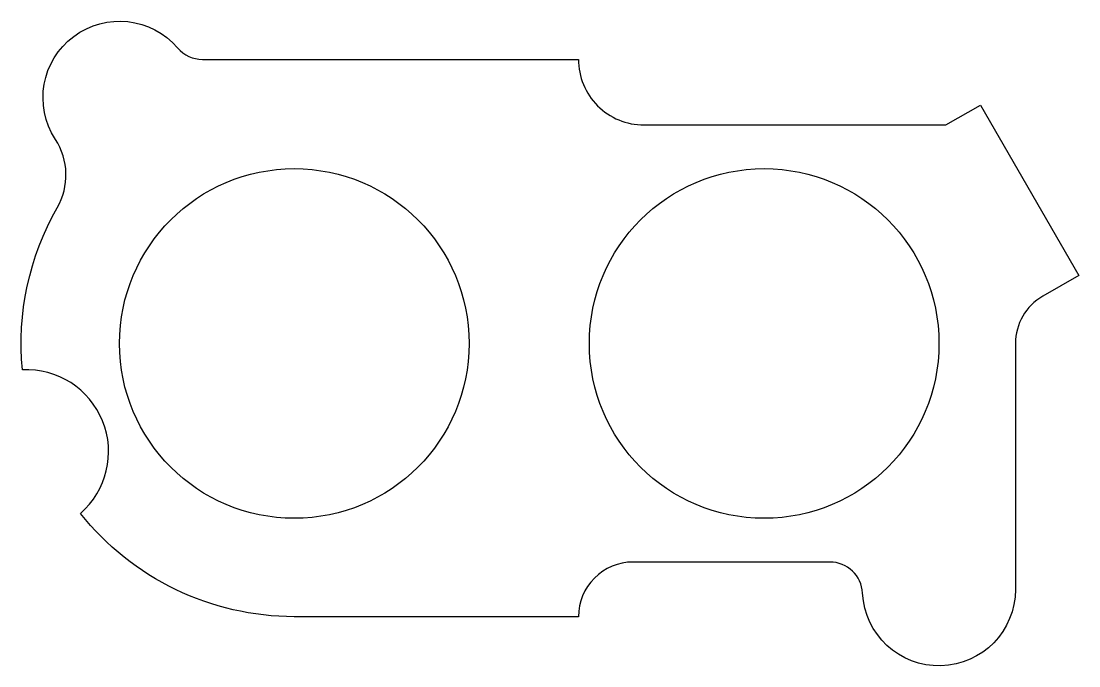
# Model space of a CAD drawing. Extents: x 100.6 to 197.4, y 188.2 to 247.2.
import ezdxf

# ---------------------------------------------------------------- set-up
doc = ezdxf.new("R2010")
doc.units = 0
doc.layers.add('ANA', color=220, linetype='CONTINUOUS')

msp = doc.modelspace()

# ---------------------------------------------------------------- linework, layer by layer
at = {"layer": 'ANA', "color": 220, "linetype": 'CONTINUOUS'}
msp.add_lwpolyline([(174.579, 197.701), (156.566, 197.701, 0.414214), (151.566, 192.701), (125.566, 192.701, -0.228702), (105.993, 202.148, 0.712407), (100.682, 215.292, -0.155435), (103.875, 230.13, 0.28134), (103.698, 236.384, -0.936604), (114.886, 244.751, 0.219217), (117.166, 243.701), (151.566, 243.701, 0.414214), (157.566, 237.701), (185.207, 237.701), (188.366, 239.525), (197.366, 223.936), (194.066, 222.031, 0.267949), (191.566, 217.701), (191.566, 195.201, -0.975297), (177.575, 194.851, 0.399638)], format="xyb", close=True, dxfattribs=at)
at = {"layer": 'ANA'}
for centre in [(125.566, 217.701), (168.566, 217.701)]:
    msp.add_circle(centre, 16, dxfattribs=at)

doc.saveas('drawing.dxf')
